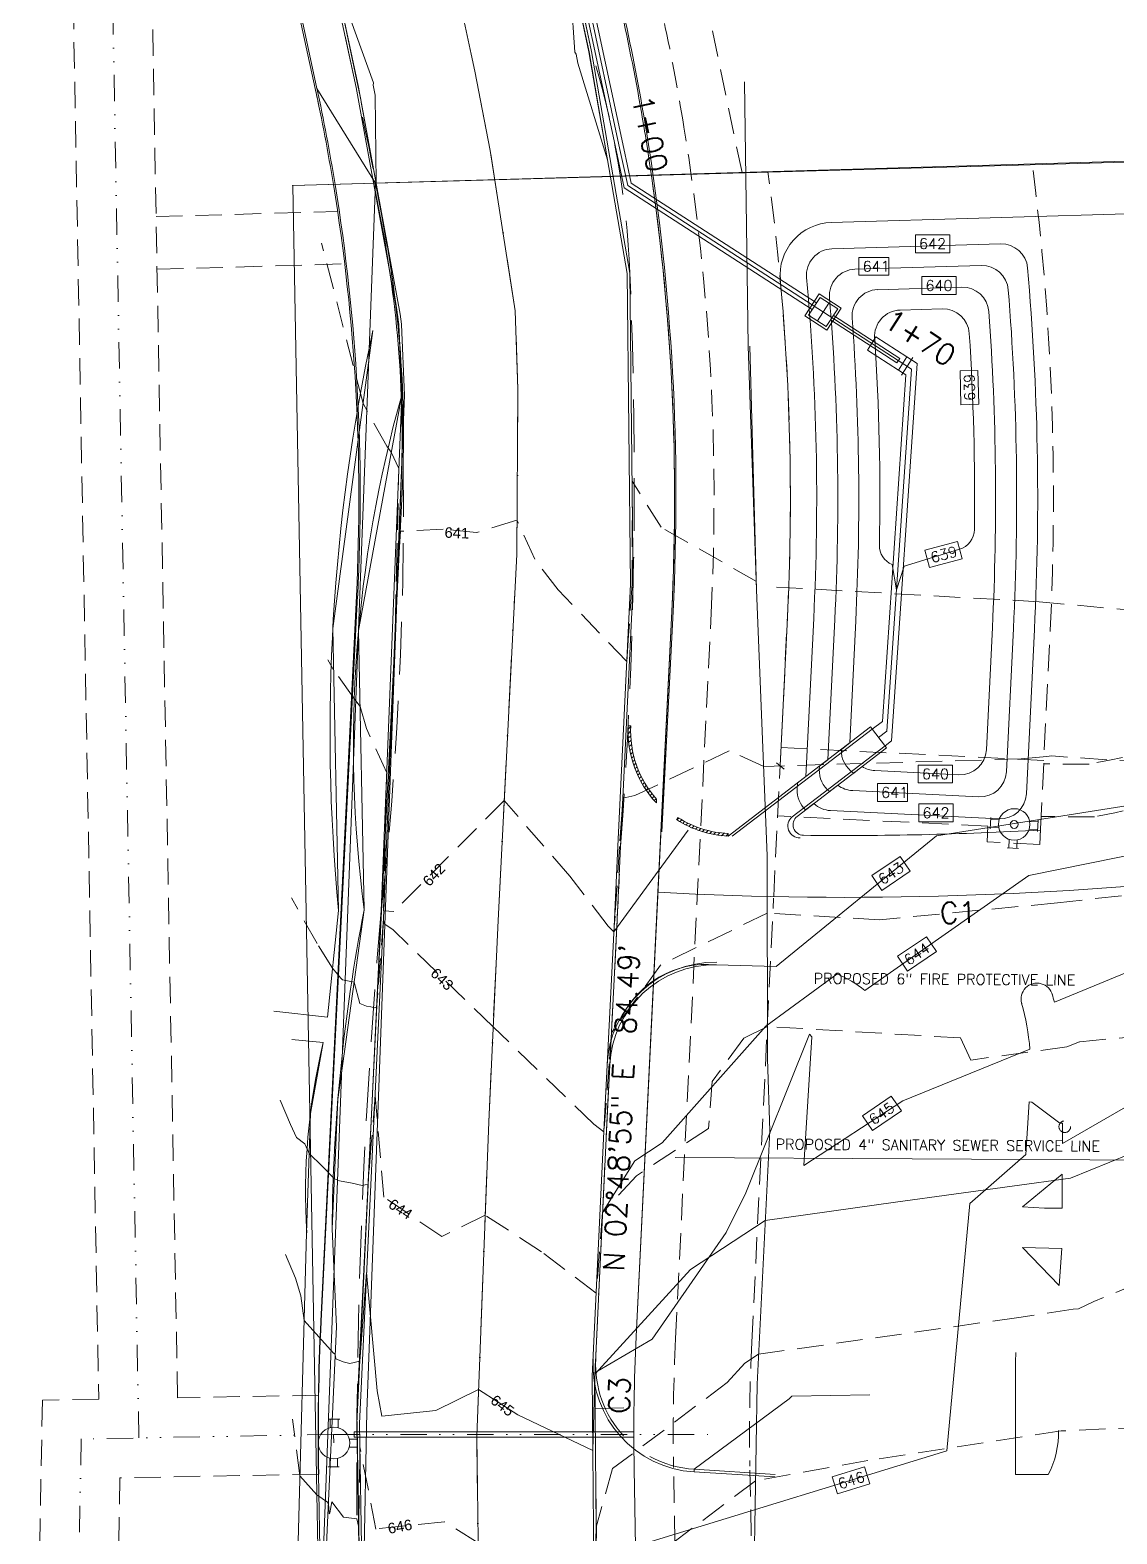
# Model space of a CAD drawing. Extents: x 9856 to 10430, y 9841 to 10512.
# Drawn here: x 9902.7 to 10109.2, y 9994.3 to 10280 of the extents above; entities that cross this region are included whole.
import ezdxf
from ezdxf.enums import TextEntityAlignment as Align

# ---------------------------------------------------------------- set-up
doc = ezdxf.new("R2010")
doc.units = 0
doc.header["$LTSCALE"] = 20
doc.header["$MEASUREMENT"] = 0
doc.header["$PDSIZE"] = 4
for name, pattern in [('DASHDOT', [1, 0.5, -0.25, 0, -0.25]), ('DASHED', [0.75, 0.5, -0.25]), ('DASHED2', [0.375, 0.25, -0.125]), ('DIVIDE2', [0.625, 0.25, -0.125, 0, -0.125, 0, -0.125]), ('HIDDEN', [0.375, 0.25, -0.125])]:
    doc.linetypes.add(name, pattern=pattern)
for name, color, linetype in [('CONTOURS', 35, 'CONTINUOUS'), ('HATCURB', 2, 'CONTINUOUS'), ('P-FIRELANE2', 2, 'HIDDEN'), ('PNTS calc', 7, 'CONTINUOUS'), ('PNTS_CHEV', 1, 'CONTINUOUS'), ('row ded', 1, 'CONTINUOUS'), ('STORM', 5, 'CONTINUOUS'), ('TP-SRF-FLT', 7, 'CONTINUOUS')]:
    doc.layers.add(name, color=color, linetype=linetype)
for name, color, linetype, lineweight in [('EBNDY', 210, 'CONTINUOUS', 100), ('EBNDY_T', 212, 'CONTINUOUS', 30), ('EC', 35, 'HIDDEN', 140), ('ECL', 11, 'DASHDOT', 30), ('ECRBB', 31, 'DASHED', 30), ('EESMT', 7, 'DASHED2', 25), ('EFNC', 140, 'FENCELINEX', 25), ('EROW', 143, 'CONTINUOUS', 30), ('ESTM', 94, 'DASHED2', 30), ('ESW', 46, 'CONTINUOUS', 25), ('EWTR', 174, 'DIVIDE2', 25), ('PC', 214, 'CONTINUOUS', 53), ('PCNTR_T', 7, 'CONTINUOUS', 30), ('PCRBB', 30, 'CONTINUOUS', 35), ('PCRBF', 21, 'CONTINUOUS', 25), ('PESMT', 7, 'DASHED2', 30), ('PROW', 6, 'CONTINUOUS', 30), ('PUSS', 80, 'CONTINUOUS', 50), ('PUSS_T', 7, 'CONTINUOUS', 35), ('PUSTM_T', 7, 'CONTINUOUS', 35)]:
    doc.layers.add(name, color=color, linetype=linetype, lineweight=lineweight)
doc.layers.add('mwn boundary', color=7, linetype='CONTINUOUS', plot=False)
doc.styles.add('ARIEL', font='swiss.ttf')
doc.styles.get("Standard").update_dxf_attribs({"font": 'simplex.shx'})
doc.linetypes.add('FENCELINEX', pattern='A,0.25,-0.1,[133,ltypeshp.shx,S=0.1,R=0,X=-0.1,Y=0],-0.1,1', length=1.45)

msp = doc.modelspace()

# ---------------------------------------------------------------- linework, layer by layer
at = {"layer": 'CONTOURS', "lineweight": 0}
for p, q in [((10006.22, 10275.77, 640), (10004.93, 10294.35, 640)), ((9965.07, 10269.13, 640), (9960.94, 10288.81, 640)), ((10006.51, 10287.08, 640), (10008.96, 10275.85, 640)), ((9963.64, 10281.82, 640), (9967.98, 10269.97, 640)), ((10006.45, 10275.41, 640), (10006.22, 10275.77, 640)), ((10006.79, 10273.71, 640), (10006.45, 10275.41, 640)), ((10008.96, 10275.85, 640), (10008.97, 10275.83, 640)), ((10008.97, 10275.83, 640), (10012.45, 10255.3, 640)), ((10012.45, 10255.31, 640), (10006.79, 10273.71, 640)), ((9965.08, 10269.12, 640), (9965.07, 10269.13, 640)), ((9965.55, 10266.8, 640), (9965.08, 10269.12, 640)), ((9967.98, 10269.97, 640), (9967.92, 10269.52, 640)), ((9967.92, 10269.52, 640), (9967.92, 10269.51, 640)), ((9967.92, 10269.51, 640), (9968.25, 10267.63, 640)), ((9965.65, 10266.29, 640), (9965.55, 10266.8, 640)), ((9968.47, 10250.9, 640), (9965.65, 10266.29, 640)), ((9968.25, 10267.63, 640), (9968.47, 10250.9, 640)), ((10012.45, 10255.3, 640), (10012.45, 10255.31, 640)), ((10118.31, 10069.12, 645), (10100.38, 10061.83, 645)), ((10100.38, 10061.83, 645), (10067.14, 10057.29, 645)), ((10067.14, 10057.29, 645), (10042.41, 10053.79, 645)), ((10042.41, 10053.79, 645), (10028.23, 10044.5, 645)), ((9953.16, 10042.88, 645), (9951.27, 10047.36, 645)), ((9954.18, 10039.49, 645), (9953.16, 10042.88, 645)), ((9966.66, 10043.9, 645), (9966.34, 10039.69, 645)), ((9968.63, 10021.47, 645), (9966.66, 10043.9, 645)), ((9966.66, 10043.9, 645), (9966.66, 10043.9, 645)), ((10028.23, 10044.5, 645), (10010.06, 10024.65, 645)), ((9966.34, 10039.69, 645), (9965.37, 10027.1, 645)), ((9954.8, 10034.8, 645), (9954.18, 10039.49, 645)), ((9960.37, 10028.63, 645), (9954.8, 10034.8, 645)), ((9960.69, 10028.41, 645), (9960.37, 10028.63, 645)), ((9960.71, 10028.36, 645), (9960.69, 10028.41, 645)), ((9960.78, 10027.51, 645), (9960.71, 10028.36, 645)), ((9962.21, 10026.94, 645), (9960.78, 10027.51, 645)), ((9963.46, 10026.64, 645), (9962.21, 10026.94, 645)), ((9965.37, 10027.1, 645), (9963.46, 10026.64, 645)), ((10010.03, 10024.24, 645), (10009.66, 10010.1, 645)), ((10010.05, 10024.55, 645), (10010.03, 10024.24, 645)), ((10010.06, 10024.65, 645), (10010.05, 10024.55, 645)), ((9969.57, 10016.65, 645), (9968.63, 10021.47, 645)), ((9987.91, 10021.73, 645), (9979.8, 10017.73, 645)), ((9995.4, 10016.89, 645), (9987.91, 10021.73, 645)), ((9979.8, 10017.73, 645), (9969.57, 10016.65, 645)), ((10009.66, 10010.1, 645), (9995.4, 10016.89, 645))]:
    msp.add_line(p, q, dxfattribs=at)
at = {"layer": 'EBNDY', "lineweight": 0}
for p, q in [((9968.01, 10250.87), (10423.8, 10264.19)), ((9969.17, 10244.92), (9968.01, 10250.87)), ((9966.67, 10017.51), (9973.14, 10192.16)), ((10017.87, 10031.77), (10022.02, 10116.16)), ((9965.72, 9966.81), (9966.67, 10017.51)), ((10018.17, 9970.04), (10017.49, 10006.72))]:
    msp.add_line(p, q, dxfattribs=at)
for centre, radius, start, end in [((9758.39, 10202.52), 215, 357.2389, 11.3725), ((10057.86, 10786.99), 671.79, 266.94223, 276.64317), ((10387.43, 10013.6), 370, 177.1849, 181.0644)]:
    msp.add_arc(centre, radius, start, end, dxfattribs=at)
at = {"layer": 'EC', "lineweight": 0}
for p, q in [((9965.98, 10209, 641), (9958.08, 10239.49, 641)), ((9970.48, 10200.95, 641), (9965.98, 10209, 641)), ((9971.34, 10199.78, 641), (9970.48, 10200.95, 641)), ((9972.77, 10196.65, 641), (9971.34, 10199.78, 641)), ((9972.34, 10177.51, 641), (9972.77, 10196.65, 641)), ((10022.63, 10185.5, 641), (10017.1, 10194.27, 641)), ((10017.1, 10194.27, 641), (10017.1, 10174.67, 641)), ((9995.23, 10186.87, 641), (9987.51, 10184.5, 641)), ((9998.61, 10179.44, 641), (9995.23, 10186.87, 641)), ((10040.72, 10175.22, 641), (10022.63, 10185.5, 641)), ((9973.07, 10184.75, 641), (9972.12, 10167.74, 641)), ((9981.19, 10185.16, 641), (9973.07, 10184.75, 641)), ((9987.51, 10184.5, 641), (9981.19, 10185.16, 641)), ((9972.12, 10167.74, 641), (9972.34, 10177.51, 641)), ((10003.08, 10173.6, 641), (9998.61, 10179.44, 641)), ((10017.1, 10174.67, 641), (10016.44, 10165.01, 641)), ((10094.44, 10171.37, 641), (10042.64, 10174.24, 641)), ((10016.1, 10159.99, 641), (10003.08, 10173.6, 641)), ((10114.17, 10169.54, 641), (10094.44, 10171.37, 641)), ((10016.44, 10165.01, 641), (10016.1, 10159.99, 641)), ((9960.39, 10158.4, 642), (9959.31, 10160.3, 642)), ((9964.2, 10153.06, 642), (9960.39, 10158.4, 642)), ((9965.41, 10151.46, 642), (9964.2, 10153.06, 642)), ((9966.62, 10147.3, 642), (9965.41, 10151.46, 642)), ((9970.47, 10138.88, 642), (9966.62, 10147.3, 642)), ((10035.54, 10143.02, 642), (10017.6, 10134.53, 642)), ((10042.12, 10140.08, 642), (10035.54, 10143.02, 642)), ((10091.02, 10141.51, 642), (10042.12, 10140.08, 642)), ((10095.9, 10141.97, 642), (10091.02, 10141.51, 642)), ((10096.81, 10142.07, 642), (10095.9, 10141.97, 642)), ((10137.24, 10139.33, 642), (10096.81, 10142.07, 642)), ((9970.33, 10132.91, 642), (9970.47, 10138.88, 642)), ((10015.35, 10134.06, 642), (10015.14, 10130.91, 642)), ((10017.6, 10134.53, 642), (10015.35, 10134.06, 642)), ((9969.88, 10112.66, 642), (9970.33, 10132.91, 642)), ((9992.8, 10133.59, 642), (9971.84, 10112.49, 642)), ((10005.25, 10119.23, 642), (9992.8, 10133.59, 642)), ((10015.14, 10130.91, 642), (10014.73, 10124.88, 642)), ((10014.73, 10124.88, 642), (10013.86, 10111.63, 642)), ((10012.55, 10109.72, 642), (10005.25, 10119.23, 642)), ((9957.28, 10106.41, 643), (9952.36, 10115.09, 643)), ((10097.92, 10114.15, 643), (10064.12, 10110.95, 643)), ((10117.54, 10116.35, 643), (10097.92, 10114.15, 643)), ((9969.85, 10111.09, 643), (9968.76, 10097.01, 643)), ((9969.92, 10110.24, 643), (9969.85, 10111.09, 643)), ((9969.92, 10112.65, 642), (9969.88, 10112.66, 642)), ((9971.84, 10112.49, 642), (9969.92, 10112.65, 642)), ((10013.86, 10111.63, 642), (10013.72, 10109.66, 642)), ((10042.8, 10112.2, 643), (10022.51, 10102.34, 643)), ((10064.12, 10110.95, 643), (10042.8, 10112.2, 643)), ((9971.73, 10109.01, 643), (9969.92, 10110.24, 643)), ((9990.7, 10090.59, 643), (9971.73, 10109.01, 643)), ((10013.65, 10108.65, 642), (10012.55, 10109.72, 642)), ((10013.67, 10108.99, 642), (10013.65, 10108.65, 642)), ((10013.72, 10109.66, 642), (10013.67, 10108.99, 642)), ((9960.2, 10101.77, 643), (9957.28, 10106.41, 643)), ((9961.77, 10099.86, 643), (9960.2, 10101.77, 643)), ((9962.08, 10099.54, 643), (9961.77, 10099.86, 643)), ((10022.51, 10102.34, 643), (10013.18, 10089.46, 643)), ((9964.28, 10099.07, 643), (9962.08, 10099.54, 643)), ((9965.37, 10095.01, 643), (9964.28, 10099.07, 643)), ((9968.76, 10097.01, 643), (9968.55, 10094.31, 643)), ((9966.63, 10094.55, 643), (9965.37, 10095.01, 643)), ((9967.46, 10094.38, 643), (9966.63, 10094.55, 643)), ((9968.14, 10094.21, 643), (9967.46, 10094.38, 643)), ((9968.55, 10094.31, 643), (9968.14, 10094.21, 643)), ((10009.84, 10072.09, 643), (9990.7, 10090.59, 643)), ((10013.18, 10089.46, 643), (10012.73, 10083.58, 643)), ((10038.31, 10088.47, 644), (10032.33, 10080.23, 644)), ((10042.81, 10090.66, 644), (10038.31, 10088.47, 644)), ((10079.52, 10088.5, 644), (10042.81, 10090.66, 644)), ((10081.45, 10084.28, 644), (10079.52, 10088.5, 644)), ((10137.01, 10091.02, 644), (10102.14, 10087.77, 644)), ((10099.72, 10086.78, 644), (10081.45, 10084.28, 644)), ((10102.14, 10087.77, 644), (10099.72, 10086.78, 644)), ((10012.73, 10083.58, 643), (10011.84, 10072.05, 643)), ((10032.33, 10080.23, 644), (10031.63, 10071.29, 644)), ((9952.18, 10072.04, 644), (9949.81, 10077.68, 644)), ((9968.25, 10077.5, 644), (9967.55, 10068.35, 644)), ((9968.26, 10077.5, 644), (9968.25, 10077.5, 644)), ((9969.95, 10058.24, 644), (9968.26, 10077.5, 644)), ((9953.32, 10069.59, 644), (9952.18, 10072.04, 644)), ((10011.73, 10070.66, 643), (10009.84, 10072.09, 643)), ((10011.84, 10072.05, 643), (10011.76, 10070.99, 643)), ((10031.63, 10071.29, 644), (10017.92, 10062.31, 644)), ((9954.91, 10068.36, 644), (9953.32, 10069.59, 644)), ((9955.73, 10066.57, 644), (9954.91, 10068.36, 644)), ((9967.55, 10068.35, 644), (9966.96, 10060.71, 644)), ((10011.76, 10070.99, 643), (10011.73, 10070.66, 643)), ((9958.23, 10064.11, 644), (9955.73, 10066.57, 644)), ((9960.53, 10061.74, 644), (9958.23, 10064.11, 644)), ((9961.53, 10061.37, 644), (9960.53, 10061.74, 644)), ((9963.88, 10060.9, 644), (9961.53, 10061.37, 644)), ((9965.8, 10060.43, 644), (9963.88, 10060.9, 644)), ((9966.96, 10060.71, 644), (9965.8, 10060.43, 644)), ((10017.92, 10062.31, 644), (10011.51, 10055.31, 644)), ((9980.93, 10050.76, 644), (9969.95, 10058.24, 644)), ((9989.17, 10054.82, 644), (9980.93, 10050.76, 644)), ((9999.91, 10047.88, 644), (9989.17, 10054.82, 644)), ((10011.51, 10055.31, 644), (10010.91, 10047.77, 644)), ((10134.48, 10050.48, 646), (10104.83, 10038.42, 646)), ((10010.28, 10039.99, 644), (9999.91, 10047.88, 644)), ((10010.91, 10047.77, 644), (10010.28, 10039.99, 644)), ((10100.9, 10036.96, 646), (10090.58, 10035.39, 646)), ((10101.95, 10037.01, 646), (10100.9, 10036.96, 646)), ((10104.83, 10038.42, 646), (10101.95, 10037.01, 646)), ((10090.58, 10035.39, 646), (10041.13, 10028.39, 646)), ((10041.13, 10028.39, 646), (10038.54, 10026.69, 646)), ((10038.54, 10026.69, 646), (10035.17, 10023.01, 646)), ((10035.17, 10023.01, 646), (10013.4, 10006.67, 646)), ((9953.98, 10005.27, 646), (9952.56, 10016.09, 646)), ((10122.03, 10014.86, 647), (10098.63, 10013.84, 647)), ((10098.63, 10013.84, 647), (10061.93, 10008.24, 647)), ((9965.36, 10009.06, 646), (9965.16, 9996.32, 646)), ((9965.38, 10010.82, 646), (9965.36, 10009.09, 646)), ((9965.36, 10009.09, 646), (9965.36, 10009.06, 646)), ((9968.41, 9995.2, 646), (9965.38, 10010.82, 646)), ((10061.93, 10008.24, 647), (10040.54, 10004.35, 647)), ((10013.4, 10006.67, 646), (10010.29, 9995.56, 646)), ((9957.21, 10001.69, 646), (9953.98, 10005.27, 646)), ((10040.54, 10004.35, 647), (10024.14, 9992.04, 647)), ((9959.23, 10000.29, 646), (9957.21, 10001.69, 646)), ((9959.39, 10000.01, 646), (9959.23, 10000.29, 646)), ((9959.54, 9998.08, 646), (9959.39, 10000.01, 646)), ((9960.06, 10000.35, 646), (9959.68, 9998.27, 646)), ((9962.28, 9997.48, 646), (9960.06, 10000.35, 646)), ((9959.68, 9998.27, 646), (9959.54, 9998.08, 646)), ((9964.82, 9997.11, 646), (9962.28, 9997.48, 646)), ((9965.14, 9995.77, 646), (9964.82, 9997.11, 646)), ((9965.16, 9996.32, 646), (9965.14, 9995.77, 646)), ((9981.45, 9996.59, 646), (9968.41, 9995.2, 646)), ((9987.85, 9992.57, 646), (9981.45, 9996.59, 646)), ((10010.29, 9995.56, 646), (10010.06, 9986.53, 646))]:
    msp.add_line(p, q, dxfattribs=at)
at = {"layer": 'ECL', "lineweight": 0}
for p, q in [((9987.25, 10272.14), (9986.52, 10275.37)), ((9990.12, 10257.07), (9987.25, 10272.14)), ((9994.91, 10226.63), (9990.12, 10257.07)), ((9995.42, 10211.72), (9994.91, 10226.63)), ((9995.19, 10180.34), (9995.42, 10211.72)), ((9994.79, 10172.95), (9995.19, 10180.34)), ((9991.65, 10110.83), (9994.79, 10172.95)), ((9989.85, 10072.57), (9991.65, 10110.83)), ((9987.57, 10012.82), (9989.85, 10072.57)), ((9988.27, 9961.16), (9987.57, 10012.82))]:
    msp.add_line(p, q, dxfattribs=at)
at = {"layer": 'ECRBB', "lineweight": 0}
for p, q in [((9964.65, 10269.04, -5.76), (9915.38, 10499.77, -4.96)), ((10010.57, 9963.47, 0.92), (10010.04, 10024.24, -1.17))]:
    msp.add_line(p, q, dxfattribs=at)
for centre, radius, start, end in [((44518.63, 17702.48), 35299.3, 191.986507, 192.145104), ((9850.04, 10226.67), 166.79, 2.442, 17.1731), ((9443.78, 10151.62), 533.94, 7.7911, 12.7038), ((9091.86, 10194.34), 925.66, 355.69624, 2.44199), ((9276.38, 10189.37), 697.28, 353.68481, 2.8467), ((8522.48, 10187.15), 1493.73, 357.02562, 357.61068), ((11175.24, 10006.69), 1210.46, 174.97705, 182.37866), ((23041.78, 9432.73), 13045.16, 177.025616, 177.40112)]:
    msp.add_arc(centre, radius, start, end, dxfattribs=at)
at = {"layer": 'EESMT', "lineweight": 0}
for p, q in [((9930.73, 10020.13), (9925.66, 10298.74)), ((9910.91, 10285.15), (9915.74, 10019.87)), ((10025.36, 10031.4), (10032.14, 10169.18)), ((9905.04, 10019.67), (9902.7, 9888.66)), ((9915.74, 10019.87), (9905.04, 10019.67)), ((9957.54, 10020.62), (9930.73, 10020.13)), ((9957.54, 10005.62), (9919.78, 10004.93)), ((10026.51, 9925.21), (10024.99, 10006.86)), ((9919.78, 10004.93), (9917.7, 9888.39))]:
    msp.add_line(p, q, dxfattribs=at)
for centre, radius, start, end in [((9595.25, 10190.6), 437.5, 9.3383, 12.2159), ((9595.18, 10190.99), 437.5, 357.1348, 9.2772), ((10387.43, 10013.6), 362.5, 177.1849, 181.0644)]:
    msp.add_arc(centre, radius, start, end, dxfattribs=at)
at = {"layer": 'EFNC', "lineweight": 0}
for p, q in [((10039.15, 10219.9), (10038.49, 10270.13)), ((10040.77, 10173.62, -5.16), (10039.15, 10219.9, -5.88)), ((10042.8, 10123.12, -3.69), (10040.77, 10173.62, -5.16)), ((10042.82, 10084.52, -1.9), (10042.8, 10123.12, -3.69)), ((10043.27, 10070.85, -1.86), (10042.82, 10084.52, -1.9)), ((10040.84, 10022.73, 0.04), (10043.27, 10070.85, -1.86)), ((10040.07, 9974.98, 2.06), (10040.84, 10022.73, 0.04))]:
    msp.add_line(p, q, dxfattribs=at)
at = {"layer": 'EROW', "lineweight": 0}
for p, q in [((9956.87, 10268.89), (9911.76, 10477.81)), ((9957.94, 10034.71), (9964.72, 10172.5)), ((10017.87, 10031.77), (10024.65, 10169.55)), ((9959.03, 9923.34), (9957.5, 10005.61)), ((10019.02, 9924.46), (10017.49, 10006.72))]:
    msp.add_line(p, q, dxfattribs=at)
for centre, radius, start, end in [((9595.25, 10190.6), 430, 9.3383, 12.2159), ((9595.25, 10190.6), 370, 11.7116, 12.2159), ((9595.25, 10190.6), 370, 9.3383, 12.2159), ((9595.18, 10190.99), 430, 357.1348, 9.2772), ((9595.18, 10190.99), 370, 357.1348, 9.2772), ((10387.43, 10013.6), 430, 177.1849, 181.0644), ((10387.43, 10013.6), 370, 177.1849, 181.0644)]:
    msp.add_arc(centre, radius, start, end, dxfattribs=at)
at = {"layer": 'ESTM', "color": 5, "linetype": 'Continuous', "lineweight": 0}
for p, q in [((10085.16, 10128.23), (10085.26, 10130.38)), ((10085.16, 10128.23), (10085.26, 10130.38)), ((10085.18, 10128.56), (10086.77, 10128.49)), ((10085.18, 10128.56), (10086.77, 10128.49)), ((10085.25, 10130.05), (10086.86, 10129.98)), ((10085.25, 10130.05), (10086.86, 10129.98)), ((10094.25, 10129.55), (10092.66, 10129.64)), ((10094.25, 10129.55), (10092.66, 10129.64)), ((10094.26, 10129.88), (10094.17, 10127.72)), ((10094.26, 10129.88), (10094.17, 10127.72)), ((10088.71, 10124.59), (10088.78, 10126.2)), ((10088.71, 10124.59), (10088.78, 10126.2)), ((10090.21, 10124.52), (10090.28, 10126.11)), ((10090.21, 10124.52), (10090.28, 10126.11)), ((10092.57, 10128.14), (10094.16, 10128.05)), ((10092.57, 10128.14), (10094.16, 10128.05)), ((10090.54, 10124.5), (10088.38, 10124.6)), ((10090.54, 10124.5), (10088.38, 10124.6)), ((9959.41, 10016.06), (9961.57, 10016.06)), ((9959.74, 10016.06), (9959.72, 10014.46)), ((9961.22, 10014.45), (9961.24, 10016.04)), ((9964.95, 10012.25), (9963.36, 10012.25)), ((9964.95, 10012.58), (9964.95, 10010.42)), ((9959.64, 10007.04), (9959.64, 10008.66)), ((9961.14, 10007.04), (9961.14, 10008.63)), ((9964.95, 10010.75), (9963.33, 10010.75)), ((9961.47, 10007.04), (9959.31, 10007.04))]:
    msp.add_line(p, q, dxfattribs=at)
for centre, radius in [((10089.71, 10129.05), 3), ((10089.71, 10129.05), 3), ((10089.71, 10129.05), 0.75), ((10089.71, 10129.05), 0.75), ((9960.44, 10011.55), 3)]:
    msp.add_circle(centre, radius, dxfattribs=at)
at = {"layer": 'ESW', "lineweight": 0}
for p, q in [((9961.33, 10112.73), (9959.24, 10092.45)), ((9959.24, 10092.45), (9949.04, 10093.56)), ((9952.43, 10088.21), (9958.38, 10087.6)), ((9955.26, 10051.48), (9952.85, 9964.59)), ((9960.96, 10033.62), (9960.11, 10052.2)), ((9957.75, 9964.77), (9960.96, 10033.62))]:
    msp.add_line(p, q, dxfattribs=at)
for centre, radius, start, end in [((10319.19, 10146.82), 359.49, 167.7822, 185.4421), ((10208.86, 10144.24), 244.7, 164.264, 187.3781), ((10285.86, 10050.19), 325.75, 168.916, 179.6459), ((10079.35, 10058.95), 124.31, 166.6756, 183.4459)]:
    msp.add_arc(centre, radius, start, end, dxfattribs=at)
at = {"layer": 'EWTR', "lineweight": 0}
for p, q in [((9923.37, 10012.5), (9918.16, 10298.6)), ((9912.41, 10012.3), (9910.2, 9888.52)), ((9960.38, 10013.17), (9912.41, 10012.3)), ((9957.48, 10013.12), (9960.38, 10013.17)), ((9960.38, 10013.17), (9960.44, 10011.55)), ((9960.38, 10013.17), (10033.48, 10013.16)), ((9964.32, 10013.67), (9964.32, 10012.67))]:
    msp.add_line(p, q, dxfattribs=at)
at = {"layer": 'EWTR', "linetype": 'Continuous', "lineweight": 0}
for p, q in [((9964.32, 10013.67), (10017.43, 10013.66)), ((9964.32, 10012.67), (10017.43, 10012.66))]:
    msp.add_line(p, q, dxfattribs=at)
at = {"layer": 'HATCURB', "color": 7, "lineweight": 0}
for p, q in [((10016.33, 10147.14), (10016.84, 10147.66)), ((10016.33, 10146.26), (10016.83, 10146.76)), ((10016.35, 10147.8), (10016.85, 10147.77)), ((10016.37, 10145.42), (10016.85, 10145.89)), ((10016.45, 10144.61), (10016.9, 10145.07)), ((10016.55, 10143.83), (10016.99, 10144.27)), ((10016.68, 10143.07), (10017.11, 10143.5)), ((10016.83, 10142.34), (10017.25, 10142.76)), ((10017, 10141.63), (10017.42, 10142.04)), ((10017.2, 10140.95), (10017.6, 10141.35)), ((10017.42, 10140.28), (10017.81, 10140.67)), ((10017.65, 10139.63), (10018.04, 10140.02)), ((10017.91, 10139), (10018.29, 10139.38)), ((10018.18, 10138.39), (10018.56, 10138.77)), ((10018.47, 10137.79), (10018.84, 10138.17)), ((10018.77, 10137.21), (10019.14, 10137.58)), ((10019.09, 10136.65), (10019.46, 10137.01)), ((10019.43, 10136.1), (10019.79, 10136.46)), ((10019.78, 10135.57), (10020.14, 10135.93)), ((10020.14, 10135.05), (10020.5, 10135.41)), ((10020.52, 10134.54), (10020.88, 10134.9)), ((10020.91, 10134.05), (10021.27, 10134.41)), ((10021.32, 10133.58), (10021.68, 10133.93)), ((10021.73, 10133.13), (10021.77, 10133.83)), ((10025.53, 10129.96), (10025.79, 10130.39)), ((10025.61, 10129.91), (10025.98, 10130.27)), ((10026.16, 10129.58), (10026.53, 10129.94)), ((10026.72, 10129.25), (10027.09, 10129.62)), ((10027.3, 10128.95), (10027.68, 10129.32)), ((10027.9, 10128.66), (10028.28, 10129.04)), ((10028.51, 10128.39), (10028.89, 10128.77)), ((10029.14, 10128.14), (10029.53, 10128.52)), ((10029.79, 10127.9), (10030.18, 10128.29)), ((10030.45, 10127.68), (10030.86, 10128.08)), ((10031.14, 10127.48), (10031.55, 10127.89)), ((10031.85, 10127.31), (10032.27, 10127.73)), ((10032.58, 10127.15), (10033.01, 10127.58)), ((10033.33, 10127.02), (10033.78, 10127.47)), ((10034.11, 10126.92), (10034.57, 10127.38)), ((10034.92, 10126.85), (10035.35, 10127.28)), ((10035.35, 10127.32), (10035.34, 10126.82))]:
    msp.add_line(p, q, dxfattribs=at)
for radius, start, end in [(20, 177.1359, 223.1237), (19.5, 177.1359, 221.7044), (20, 237.3245, 267.1646), (19.5, 237.2939, 267.142)]:
    msp.add_arc((10036.33, 10146.8), radius, start, end, dxfattribs=at)
at = {"layer": 'mwn boundary', "lineweight": 0}
for p, q in [((9957.21, 10268.9), (9931.43, 10388.97)), ((10424.13, 10263.67), (9952.62, 10250.42)), ((9968.33, 10250.86), (10424.13, 10263.67)), ((9957.84, 9966.33), (9952.62, 10250.42)), ((9968.33, 10250.86), (9969.48, 10244.91)), ((9968.33, 10250.86), (9969.48, 10244.91)), ((9969.48, 10244.91), (9968.33, 10250.86)), ((9964.8, 10017.51), (9973.39, 10192.16)), ((9958.02, 10034.72), (9964.95, 10172.5)), ((9965.72, 9966.81), (9964.8, 10017.51)), ((9958.23, 9966.35), (9957.54, 10005.62))]:
    msp.add_line(p, q, dxfattribs=at)
for centre, radius, start, end in [((9595.5, 10191.02), 430, 9.2737, 12.1512), ((9595.5, 10191.02), 370, 9.2737, 12.1512), ((9595.44, 10191.41), 430, 357.0701, 9.2125), ((9595.44, 10191.41), 430, 357.0701, 9.2125), ((9595.44, 10191.41), 370, 357.0701, 9.2125), ((9758.66, 10202.76), 215, 357.1743, 11.3079), ((9758.66, 10202.76), 215, 357.1743, 11.3079), ((9758.66, 10202.76), 215, 357.1743, 11.3079), ((10387.48, 10013.12), 430, 177.1202, 180.9998)]:
    msp.add_arc(centre, radius, start, end, dxfattribs=at)
at = {"layer": 'P-FIRELANE2', "color": 253, "lineweight": 0}
msp.add_circle((10099.33, 10071.64, 645.63), 1.11, dxfattribs=at)
at = {"layer": 'PC', "lineweight": 0}
for p, q in [((10054.94, 10243.4), (10305.32, 10250.72)), ((10074.95, 10126.86, 643), (10197.46, 10146.31, 643)), ((10092.51, 10119.36), (10177.68, 10136.55)), ((10013.65, 10108.65, 644), (10027.77, 10127.96, 644)), ((10044.49, 10102.06, 643), (10074.95, 10126.86, 643)), ((10061.3, 10097.5), (10092.51, 10119.36)), ((10097.35, 10095.27), (10119.91, 10104.61)), ((10044.49, 10102.06), (10033.06, 10102.37)), ((10042.52, 10090.76), (10055.98, 10100.64)), ((10022.8, 10068.58), (10042.52, 10090.76)), ((10038.69, 10059.04), (10050.8, 10089.24)), ((10049.71, 10064.27), (10051.26, 10088.72)), ((10051.26, 10088.72), (10050.8, 10089.24)), ((10068.55, 10076.52), (10092.7, 10086.35)), ((10098.88, 10068.46), (10119.14, 10080.13)), ((10068.55, 10076.52), (10049.71, 10064.27)), ((10091.92, 10066.37), (10092.56, 10076.35)), ((10092.56, 10076.35), (10093.06, 10076.32)), ((10098.4, 10072.33), (10093.06, 10076.32)), ((10098.9, 10072.33), (10098.4, 10072.33)), ((10098.88, 10068.46), (10098.9, 10072.33)), ((10017.63, 10065.17), (10022.8, 10068.58)), ((10081.31, 10057.03), (10091.92, 10066.37)), ((10011.51, 10055.31), (10017.63, 10065.17)), ((10098.85, 10062.62), (10091.29, 10056.39)), ((10098.83, 10056.16), (10098.85, 10062.62)), ((10034.99, 10051.54), (10038.69, 10059.04)), ((10081.31, 10057.03), (10076.91, 10010.08)), ((10091.29, 10056.39), (10095.5, 10056.18)), ((10095.5, 10056.18), (10098.83, 10056.16)), ((10035, 10051.56), (10020.93, 10031.24)), ((10098.79, 10048.5), (10091.3, 10048.71)), ((10091.3, 10048.71), (10098.28, 10041.46)), ((10098.28, 10041.46), (10098.79, 10048.5)), ((10020.93, 10031.24, 645), (10010.53, 10025.17, 645)), ((10020.93, 10031.24, 645), (10010.53, 10025.17, 645)), ((10089.99, 10005.53), (10089.98, 10027.26)), ((10010.04, 10024.24), (10010.09, 10018.11)), ((10028.92, 10006.54), (10046.98, 10019.91)), ((10046.98, 10019.91), (10047.48, 10020.42)), ((10047.48, 10020.42), (10062.29, 10020.71)), ((10015.51, 10018.19), (10010.09, 10018.11, -0.96)), ((10020.75, 9992.84), (10076.91, 10010.08)), ((10028.92, 10006.54), (10028.88, 10006.04)), ((10028.88, 10006.04), (10044.24, 10005.08)), ((10096.19, 10005.53), (10089.99, 10005.53))]:
    msp.add_line(p, q, dxfattribs=at)
at = {"layer": 'PC', "color": 5, "lineweight": 0}
for p, q in [((10055.09, 10238.4), (10087.13, 10239.34)), ((10059.44, 10234.53), (10083.46, 10235.23)), ((10063.76, 10230.65), (10079.77, 10231.12)), ((10076.04, 10227.01), (10068.04, 10226.78)), ((10069.27, 10178.25), (10079.31, 10181.32)), ((10066.5, 10178.41), (10067.36, 10173.65)), ((10067.36, 10173.65), (10068.81, 10178.14)), ((10045.23, 10140.17), (10046.62, 10168.4)), ((10050.14, 10138.15), (10051.61, 10168.15)), ((10054.3, 10141.34), (10055.61, 10167.96)), ((10058.46, 10144.53), (10059.6, 10167.76)), ((10085.57, 10166.46), (10084.43, 10143.25)), ((10089.57, 10166.29), (10088.23, 10139.06)), ((10093.56, 10166.09), (10092.03, 10134.87)), ((10056.87, 10143.31), (10058.46, 10144.53)), ((10044.57, 10140.75), (10045.97, 10139.53)), ((10052.68, 10139.51), (10052.71, 10140.12)), ((10052.71, 10140.12), (10054.3, 10141.34)), ((10060.82, 10140.03), (10059.23, 10138.82)), ((10048.49, 10135.71), (10048.55, 10136.94)), ((10048.55, 10136.94), (10050.14, 10138.15)), ((10079.19, 10138.5), (10063.21, 10139.29)), ((10056.22, 10136.51), (10054.63, 10135.3)), ((10082.99, 10134.31), (10059.02, 10135.49)), ((10051.66, 10133.02), (10050.07, 10131.81)), ((10086.79, 10130.12), (10054.82, 10131.69))]:
    msp.add_line(p, q, dxfattribs=at)
for centre, radius, start, end in [((10055.23, 10233.41), 10, 91.6744, 185.2674), ((10055.23, 10233.41), 5, 91.6744, 185.2676), ((10087.28, 10234.34), 5, 5.0369, 91.6744), ((10059.59, 10229.53), 5, 91.6744, 184.7443), ((10083.61, 10230.23), 5, 4.5955, 91.6744), ((9595.49, 10191), 498.69, 357.1371, 5.0369), ((9595.18, 10190.99), 452, 357.1348, 5.2674), ((9595.21, 10190.99), 456.97, 357.135, 5.2692), ((10079.91, 10226.12), 5, 4.1459, 91.6744), ((9595.24, 10190.99), 460.95, 357.1352, 4.7443), ((10063.9, 10225.66), 5, 91.6744, 184.23), ((9595.46, 10191), 494.72, 357.1369, 4.5955), ((10068.18, 10221.78), 5, 91.6744, 183.7246), ((10076.18, 10222.01), 5, 3.6905, 91.6744), ((9595.27, 10191), 490.91, 357.1356, 4.1459), ((9595.26, 10191), 464.92, 357.1355, 4.23), ((9595.29, 10191), 468.9, 358.9198, 3.7246), ((9595.29, 10191), 486.9, 359.3059, 3.6905), ((10078.15, 10185.15), 4, 286.9609, 359.3059), ((10068.1, 10182.08), 4, 178.9198, 246.4893), ((10068.1, 10182.08), 4, 280.2254, 286.9609), ((10061.87, 10143.06), 5, 177.1847, 238.1603), ((10079.43, 10143.49), 5, 267.1847, 357.1847), ((10063.45, 10144.28), 5, 238.1603, 267.1847), ((10057.67, 10139.27), 5, 177.1847, 232.5237), ((10083.23, 10139.3), 5, 267.1847, 357.1847), ((10053.48, 10135.47), 5, 177.1847, 227.0333), ((10059.26, 10140.48), 5, 232.5237, 267.1847), ((10087.03, 10135.11), 5, 267.1847, 357.1847), ((10055.07, 10136.68), 5, 227.0333, 267.1847)]:
    msp.add_arc(centre, radius, start, end, dxfattribs=at)
at = {"layer": 'PC', "lineweight": 0}
for centre, radius, start, end in [((10031.2, 10084.62, 643), 17.85, 84.0188, 156.5479), ((10048.86, 10082.49), 19.5, 50.3528, 68.5919), ((10094.04, 10095.88), 3.03, 13.7801, 196.7312), ((10048.88, 10082.74), 50.06, 14.494, 16.368), ((10046.86, 10082.52), 46, 4.781, 15.8735), ((10113.48, 10027.26), 23.5, 176.3546, 180.0175), ((10080.39, 10013.64, 1294), 17.76, 332.8392, 0.938)]:
    msp.add_arc(centre, radius, start, end, dxfattribs=at)
at = {"layer": 'PCNTR_T', "lineweight": 0}
for p, q in [((10070.93, 10237.68), (10070.93, 10241.08)), ((10070.93, 10241.08), (10077.47, 10241.08)), ((10077.47, 10241.08), (10077.47, 10237.68)), ((10060.22, 10233.38), (10060.22, 10236.78)), ((10060.22, 10236.78), (10065.91, 10236.78)), ((10065.91, 10236.78), (10065.91, 10233.38)), ((10077.47, 10237.68), (10070.93, 10237.68)), ((10065.91, 10233.38), (10060.22, 10233.38)), ((10072.15, 10229.75), (10072.15, 10233.15)), ((10072.15, 10233.15), (10078.69, 10233.15)), ((10078.69, 10233.15), (10078.69, 10229.75)), ((10078.69, 10229.75), (10072.15, 10229.75)), ((10079.43, 10215.22), (10082.82, 10215.31)), ((10079.6, 10208.78), (10079.43, 10215.22)), ((10082.82, 10215.31), (10083, 10208.87)), ((10083, 10208.87), (10079.6, 10208.78)), ((10072.73, 10181.15), (10078.97, 10182.81)), ((10078.97, 10182.81), (10079.84, 10179.52)), ((10073.61, 10177.86), (10072.73, 10181.15)), ((10079.84, 10179.52), (10073.61, 10177.86)), ((10071.48, 10136.94), (10071.48, 10140.34)), ((10071.48, 10140.34), (10078.02, 10140.34)), ((10078.02, 10140.34), (10078.02, 10136.94)), ((10063.73, 10133.43), (10063.73, 10136.83)), ((10063.73, 10136.83), (10069.42, 10136.83)), ((10069.42, 10136.83), (10069.42, 10133.43)), ((10078.02, 10136.94), (10071.48, 10136.94)), ((10069.42, 10133.43), (10063.73, 10133.43)), ((10071.58, 10129.56), (10071.58, 10132.96)), ((10071.58, 10132.96), (10078.12, 10132.96)), ((10078.12, 10132.96), (10078.12, 10129.56)), ((10078.12, 10129.56), (10071.58, 10129.56)), ((10062.63, 10119.34), (10068.06, 10122.99)), ((10068.06, 10122.99), (10069.96, 10120.17)), ((10069.96, 10120.17), (10064.53, 10116.52)), ((10064.53, 10116.52), (10062.63, 10119.34)), ((10067.56, 10104.03), (10073.07, 10107.73)), ((10073.07, 10107.73), (10074.96, 10104.91)), ((10069.45, 10101.21), (10067.56, 10104.03)), ((10074.96, 10104.91), (10069.45, 10101.21)), ((10060.88, 10073.67), (10066.33, 10077.46)), ((10066.33, 10077.46), (10068.27, 10074.66)), ((10068.27, 10074.66), (10062.81, 10070.88)), ((10062.81, 10070.88), (10060.88, 10073.67)), ((10055.13, 10005.1), (10061.28, 10007.02)), ((10061.28, 10007.02), (10062.3, 10003.78)), ((10056.14, 10001.85), (10055.13, 10005.1)), ((10062.3, 10003.78), (10056.14, 10001.85))]:
    msp.add_line(p, q, dxfattribs=at)
at = {"layer": 'PCRBB', "color": 7, "lineweight": 0}
for p, q in [((10035.34, 10126.82), (10062.43, 10147.57)), ((10065.47, 10143.6), (10062.43, 10147.57)), ((10065.47, 10143.6), (10048.47, 10130.58)), ((10094.69, 10127.99), (10094.72, 10127.49)), ((10010.18, 10027.45), (10010.03, 10024.24, 645)), ((10044.27, 10005.58), (10028.92, 10006.54))]:
    msp.add_line(p, q, dxfattribs=at)
for centre, radius, start, end in [((10049.69, 10128.99), 2, 127.4403, 269.3109), ((10057.61, 10787.41), 660.46, 269.31094, 273.21878), ((10032.83, 10082.37), 20, 89.0153, 177.1412), ((10030.16, 10026.5), 20.5, 177.2801, 266.4378), ((10030.16, 10026.5), 20, 177.2801, 222.779), ((10030.16, 10026.5), 20, 241.1304, 266.4378)]:
    msp.add_arc(centre, radius, start, end, dxfattribs=at)
at = {"layer": 'PCRBF', "color": 7, "lineweight": 0}
for p, q in [((10036.12, 10126.8), (10062.73, 10147.17)), ((10047.53, 10130.49), (10065.17, 10143.99))]:
    msp.add_line(p, q, dxfattribs=at)
for centre, radius, start, end in [((10048.95, 10128.75), 2.25, 129.3524, 271.7483), ((10032.83, 10082.37), 20.5, 89.0153, 177.1412)]:
    msp.add_arc(centre, radius, start, end, dxfattribs=at)
at = {"layer": 'PESMT', "lineweight": 0}
for p, q in [((10037.99, 10252.91), (10008.05, 10396.48)), ((9926.64, 10244.52), (9961.14, 10245.53)), ((9926.83, 10234.52), (9962.49, 10235.56)), ((10044.01, 10115.34), (10046.62, 10168.44)), ((10044.01, 10115.34), (10046.62, 10168.44)), ((10094.7, 10128.23), (10096.56, 10165.98)), ((10095.34, 10141.21), (10045.4, 10143.67)), ((10103.96, 10140.5), (10095.31, 10140.55)), ((10084.71, 10128.72), (10044.76, 10130.68)), ((10084.57, 10125.72), (10084.71, 10128.72)), ((10094.56, 10125.23), (10094.7, 10128.23)), ((10104.97, 10130.49), (10094.82, 10130.56)), ((10094.56, 10125.23), (10084.57, 10125.72)), ((10039.85, 10030.69), (10044, 10115.07)), ((10039.85, 10030.69), (10044, 10115.07)), ((10040.15, 9971.39), (10039.49, 10007.13)), ((10040.15, 9971.39), (10039.49, 10007.13))]:
    msp.add_line(p, q, dxfattribs=at)
for centre, radius, start, end in [((9595.18, 10190.99), 502, 357.1395, 7.2705), ((9595.18, 10190.99), 452, 357.1395, 7.8918), ((9595.18, 10190.99), 452, 357.1395, 7.8918), ((10235.97, 9514.96), 639.31, 90.58205, 101.91715), ((10235.97, 9514.96), 629.31, 90.58205, 102.01484), ((10387.43, 10013.6), 348, 177.1844, 181.0649), ((10387.43, 10013.6), 348, 177.1844, 181.0649)]:
    msp.add_arc(centre, radius, start, end, dxfattribs=at)
at = {"layer": 'PNTS calc', "lineweight": 0}
for p in [(9952.62, 10250.42, 546.22), (9960.66, 10250.65, 546.22)]:
    msp.add_point(p, dxfattribs=at)
at = {"layer": 'PNTS_CHEV', "lineweight": 0}
for p, q in [((9957.21, 10268.9, 647.2), (9931.43, 10388.97, 647.2)), ((9968.33, 10250.86, 647.2), (9957.21, 10268.9, 647.2)), ((9957.48, 9966.45, 647.2), (9968.33, 10250.86, 647.2))]:
    msp.add_line(p, q, dxfattribs=at)
at = {"layer": 'PROW', "lineweight": 0}
for p, q in [((10022.02, 10116.16), (10024.65, 10169.55)), ((10022.77, 10127.68, -0.56), (10024.88, 10169.48, -0.56))]:
    msp.add_line(p, q, dxfattribs=at)
msp.add_arc((9595.18, 10190.99), 430, 357.1348, 8.2113, dxfattribs=at)
at = {"layer": 'PUSS', "lineweight": 0}
msp.add_line((10123.71, 10065.2), (10025.3, 10065.81), dxfattribs=at)
at = {"layer": 'PUSTM_T', "lineweight": 0}
for p, q in [((10054.49, 10228.1), (10052.32, 10224.74)), ((10068.27, 10214.42), (10070.44, 10217.78))]:
    msp.add_line(p, q, dxfattribs=at)
at = {"layer": 'row ded', "lineweight": 0}
for p, q in [((9952.62, 10250.42, -99.97), (9968.33, 10250.86, -99.97)), ((9957.84, 9966.33, -99.97), (9952.62, 10250.42, -99.97)), ((9968.33, 10250.86, -99.97), (9969.48, 10244.91, -99.97))]:
    msp.add_line(p, q, dxfattribs=at)
msp.add_arc((9758.66, 10202.76, -99.97), 215, 357.1743, 11.3079, dxfattribs=at)
at = {"layer": 'STORM', "lineweight": 0}
for p, q in [((9993.47, 10356.8), (10014.8, 10257.28)), ((9994.2, 10356.96), (10015.54, 10257.44)), ((9992.74, 10356.65), (10014.07, 10257.13)), ((10014.07, 10257.13), (10015.6, 10249.98)), ((10014.8, 10257.28), (10016.27, 10250.44)), ((10015.54, 10257.44), (10016.94, 10250.9)), ((10015.6, 10249.98), (10051.32, 10226.87)), ((10016.27, 10250.44), (10067.68, 10217.18)), ((10016.94, 10250.9), (10052.13, 10228.13)), ((10049.95, 10225.68), (10052.66, 10229.88)), ((10050.64, 10225.83), (10052.81, 10229.18)), ((10052.66, 10229.88), (10056.86, 10227.16)), ((10052.81, 10229.18), (10056.17, 10227.01)), ((10054.14, 10222.96), (10049.95, 10225.68)), ((10054, 10223.65), (10050.64, 10225.83)), ((10056.17, 10227.01), (10054, 10223.65)), ((10056.86, 10227.16), (10054.14, 10222.96)), ((10067.95, 10217.6), (10055.35, 10225.75)), ((10054.81, 10224.91), (10067.41, 10216.76)), ((10061.82, 10219.18), (10063.45, 10221.7)), ((10069.33, 10217.9), (10063.45, 10221.7)), ((10061.82, 10219.18), (10067.7, 10215.38)), ((10067.41, 10216.76), (10067.95, 10217.6)), ((10070.2, 10215.56), (10067.68, 10217.18)), ((10067.7, 10215.38), (10069.33, 10217.9)), ((10071.27, 10216.65), (10069.33, 10217.9)), ((10069.12, 10214.46), (10064.66, 10148.64)), ((10070.2, 10215.56), (10065.54, 10146.8)), ((10071.27, 10216.65), (10066.41, 10144.95)), ((10069.12, 10214.46), (10067.7, 10215.38)), ((10064.66, 10148.64), (10062.73, 10147.17)), ((10065.54, 10146.8), (10063.95, 10145.58)), ((10066.41, 10144.95), (10065.17, 10143.99))]:
    msp.add_line(p, q, dxfattribs=at)
at = {"layer": 'TP-SRF-FLT', "lineweight": 0}
for p, q in [((10008.91, 10275.82, 639.94), (9958.09, 10512.37, 640.71)), ((10009.4, 10275.92, 640.44), (9958.58, 10512.47, 641.21)), ((9937.21, 10504.65, 641.19), (9986.52, 10275.37, 640.44)), ((9964.65, 10269.04, 640.43), (9915.38, 10499.77, 641.23)), ((9965.14, 10269.14, 639.93), (9915.87, 10499.88, 640.73)), ((9987.25, 10272.14, 640.47), (9986.52, 10275.37, 640.44)), ((10008.9, 10275.83, 639.94), (10016.18, 10233.73, 640.06)), ((10009.4, 10275.92, 640.44), (10016.68, 10233.78, 640.56)), ((9990.12, 10257.07, 640.48), (9987.25, 10272.14, 640.47)), ((9972.53, 10225.91, 640.59), (9964.65, 10269.04, 640.43)), ((9973.02, 10225.99, 640.09), (9965.14, 10269.13, 639.93)), ((9994.91, 10226.63, 640.6), (9990.12, 10257.07, 640.48)), ((10016.18, 10233.73, 640.06), (10016.81, 10174.67, 640.72)), ((10016.68, 10233.78, 640.56), (10017.31, 10174.66, 641.22)), ((9972.79, 10224, 640.64), (9972.53, 10225.91, 640.59)), ((9973.29, 10224.07, 640.14), (9973.02, 10225.99, 640.09)), ((9995.42, 10211.72, 640.8), (9994.91, 10226.63, 640.6)), ((9960.23, 10166.27, 641.87), (9967.85, 10222.9, 640.72)), ((9972.79, 10224, 640.64), (9973.33, 10210.6, 640.76)), ((9973.29, 10224.02, 640.14), (9973.83, 10210.62, 640.26)), ((10040.77, 10173.62, 641.02), (10039.5, 10219.91, 640.31)), ((9995.19, 10180.34, 641.05), (9995.42, 10211.72, 640.8)), ((9965.12, 10165.88, 641.76), (9973.33, 10210.6, 640.76)), ((9969.42, 10112.67, 642.45), (9973.33, 10210.6, 640.76)), ((9969.92, 10112.65, 641.95), (9973.83, 10210.58, 640.26)), ((9994.79, 10172.95, 641.17), (9995.19, 10180.34, 641.05)), ((10016.81, 10174.67, 640.72), (10014.41, 10124.9, 641.68)), ((10017.31, 10174.66, 641.22), (10014.91, 10124.87, 642.18)), ((9991.65, 10110.83, 642.48), (9994.79, 10172.95, 641.17)), ((10042.8, 10123.12, 642.49), (10040.77, 10173.62, 641.02)), ((9960.23, 10166.27, 641.87), (9961.33, 10112.73, 642.77)), ((9966.19, 10112.82, 642.65), (9965.12, 10165.88, 641.76)), ((10014.41, 10124.9, 641.68), (10013.7, 10109.66, 641.97)), ((10014.91, 10124.87, 642.18), (10014.2, 10109.64, 642.47)), ((10042.82, 10084.52, 644.29), (10042.8, 10123.12, 642.49)), ((9961.33, 10112.73, 642.77), (9959.24, 10092.45, 643.2)), ((9961.2, 10076.78, 643.56), (9966.19, 10112.82, 642.65)), ((9964.8, 10015.25, 645.35), (9969.42, 10112.67, 642.45)), ((9965.3, 10015.23, 645.85), (9969.92, 10112.65, 642.95)), ((9989.85, 10072.57, 643.46), (9991.65, 10110.83, 642.48)), ((10013.7, 10109.66, 641.97), (10011.8, 10072.05, 642.95)), ((10014.2, 10109.64, 642.47), (10012.3, 10072.02, 643.45)), ((9949.04, 10093.56, 643.48), (9959.24, 10092.45, 643.2)), ((9958.38, 10087.6, 643.31), (9952.43, 10088.21, 643.41)), ((9955.97, 10074.15, 643.78), (9958.38, 10087.6, 643.31)), ((10043.27, 10070.85, 644.33), (10042.82, 10084.52, 644.29)), ((9960.11, 10052.2, 644.28), (9961.2, 10076.78, 643.56)), ((9955.97, 10074.15, 643.78), (9955.26, 10051.48, 644.44)), ((9987.57, 10012.82, 645.27), (9989.85, 10072.57, 643.46)), ((10011.8, 10072.05, 642.95), (10009.54, 10024.25, 644.51)), ((10012.3, 10072.02, 643.45), (10010.04, 10024.24, 645.01)), ((10040.84, 10022.73, 646.22), (10043.27, 10070.85, 644.33)), ((9955.26, 10051.48, 644.44), (9952.85, 9964.59, 647.38)), ((9960.96, 10033.62, 644.81), (9960.11, 10052.2, 644.28)), ((9957.75, 9964.77, 647.24), (9960.96, 10033.62, 644.81)), ((10009.54, 10024.25, 644.51), (10010.07, 9963.47, 646.6)), ((10010.04, 10024.24, 645.01), (10010.57, 9963.47, 647.1)), ((10040.07, 9974.98, 648.24), (10040.84, 10022.73, 646.22)), ((9965.82, 9956.45, 647.31), (9964.8, 10015.25, 645.35)), ((9966.32, 9956.46, 647.81), (9965.3, 10015.26, 645.85)), ((9988.27, 9961.16, 647.13), (9987.57, 10012.82, 645.27))]:
    msp.add_line(p, q, dxfattribs=at)

# ---------------------------------------------------------------- texts
at = {"layer": 'CONTOURS', "lineweight": 0, "style": 'ARIEL'}
msp.add_text('645', height=2, rotation=322.8747, dxfattribs=at).set_placement((9990, 10019.27))
at = {"layer": 'EBNDY_T', "lineweight": 0}
for s, rotation, p in [('C1', 1.7927, (10079.13, 10110.3, 639.99)), ('N 02%%D48\'55" E  84.49\'', 87.1846, (10017.08, 10075.12)), ('C3', 89.1246, (10016.68, 10020.56))]:
    msp.add_text(s, height=4, rotation=rotation, dxfattribs=at).set_placement(p, align=Align.CENTER)
at = {"layer": 'EC', "lineweight": 0, "style": 'ARIEL'}
for s, rotation, p in [('641', 357.7148, (9981.44, 10183.54)), ('642', 46.3455, (9978.56, 10117.12)), ('643', 316.2615, (9978.62, 10100.55)), ('644', 327.1483, (9970.59, 10056.4)), ('646', 10.4919, (9970.88, 9994.26))]:
    msp.add_text(s, height=2, rotation=rotation, dxfattribs=at).set_placement(p)
at = {"layer": 'PCNTR_T', "lineweight": 0}
for s, p in [('642', (10071.63, 10238.38)), ('641', (10060.92, 10234.08)), ('640', (10072.85, 10230.45)), ('640', (10072.18, 10137.64)), ('641', (10064.43, 10134.13)), ('642', (10072.28, 10130.26))]:
    msp.add_text(s, height=2, dxfattribs=at).set_placement(p)
for s, rotation, p in [('639', 91.581, (10082.28, 10209.55)), ('639', 14.9088, (10074.11, 10178.72)), ('643', 33.8769, (10064.72, 10117.49)), ('644', 33.8769, (10069.64, 10102.18)), ('645', 34.7471, (10062.99, 10071.85)), ('646', 17.3717, (10056.6, 10002.73))]:
    msp.add_text(s, height=2, rotation=rotation, dxfattribs=at).set_placement(p)
at = {"layer": 'PUSS_T', "lineweight": 0}
for s, p in [('PROPOSED 6" FIRE PROTECTIVE LINE', (10051.6, 10098.8)), ('PROPOSED 4" SANITARY SEWER SERVICE LINE', (10044.38, 10067.31))]:
    msp.add_text(s, height=2, rotation=359.6467, dxfattribs=at).set_placement(p)
at = {"layer": 'PUSTM_T', "lineweight": 0}
for s, rotation, p in [('1+00', 282.1006, (10017.36, 10259.65)), ('1+70', 327.1006, (10070.07, 10218.82))]:
    msp.add_text(s, height=4, rotation=rotation, dxfattribs=at).set_placement(p, align=Align.BOTTOM_CENTER)

doc.saveas('drawing.dxf')
